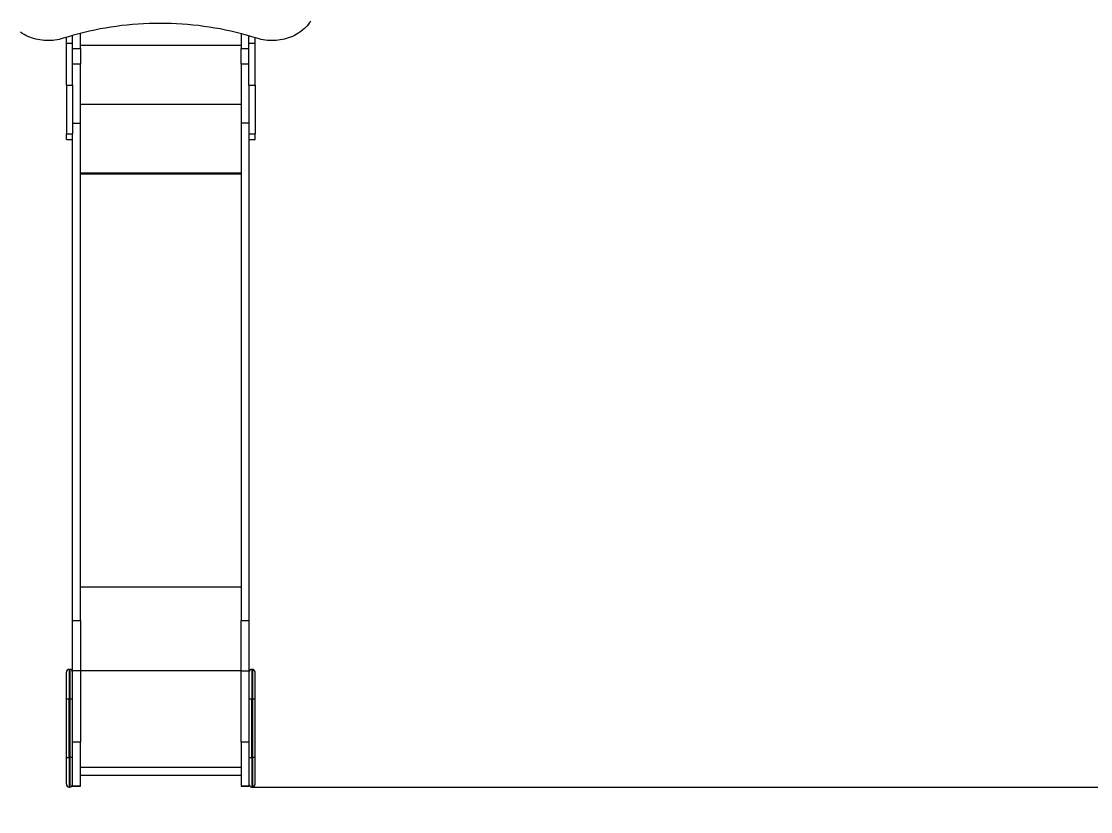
# Model space of a CAD drawing. Header units: millimetres. Extents: x -5586 to 6141, y -6299 to 6900.
# Drawn here: x -613 to 3023, y -3323 to -634 of the extents above; entities that cross this region are included whole.
import ezdxf

# ---------------------------------------------------------------- set-up
doc = ezdxf.new("R2010")
doc.units = ezdxf.units.MM
for name, color, linetype in [('DIKOM_ОБЪЕКТ', 7, 'Continuous'), ('DIKOM_РАЗМЕР_ЗОНА', 7, 'Continuous'), ('DIKOM_РАЗМЕР_ОБЪЕКТА', 7, 'Continuous')]:
    doc.layers.add(name, color=color, linetype=linetype)
doc.styles.add('style1', font='arial.ttf', dxfattribs={"width": 0.8})
doc.dimstyles.new('1-50', dxfattribs={"dimtxt": 300, "dimasz": 200, "dimexe": 100, "dimexo": 0, "dimgap": 100, "dimtad": 1, "dimtxsty": 'style1', "dimcen": 200, "dimclrd": 7, "dimclre": 7, "dimclrt": 7, "dimadec": 1, "dimazin": 2, "dimtfac": 1, "dimtmove": 0, "dimatfit": 2, "dimfxl": 0, "dimlwd": 25, "dimlwe": 18, "dimarcsym": 0})

# ---------------------------------------------------------------- blocks, each defined once
blk = doc.blocks.new('*D10')
at = {"layer": 'Defpoints', "color": 0, "transparency": 16777216}
for p in [(-4111.8, 3.2), (3830.2, 3.2), (3830.2, -4360.6)]:
    blk.add_point(p, dxfattribs=at)
at = {"layer": 'DIKOM_РАЗМЕР_ОБЪЕКТА', "color": 7, "lineweight": 18, "transparency": 16777216}
for p, q in [((-4111.8, 3.2), (-4111.8, -4460.6)), ((3830.2, 3.2), (3830.2, -4460.6))]:
    blk.add_line(p, q, dxfattribs=at)
at = {"layer": 'DIKOM_РАЗМЕР_ОБЪЕКТА', "color": 7, "lineweight": 25, "transparency": 16777216}
blk.add_line((-3911.8, -4360.6), (3630.2, -4360.6), dxfattribs=at)
at = {"layer": 'DIKOM_РАЗМЕР_ОБЪЕКТА', "color": 7, "transparency": 16777216}
for points in [[(-3911.8, -4327.3), (-3911.8, -4394), (-4111.8, -4360.6)], [(3630.2, -4327.3), (3630.2, -4394), (3830.2, -4360.6)]]:
    blk.add_solid(points, dxfattribs=at)
at = {"layer": 'DIKOM_РАЗМЕР_ОБЪЕКТА', "color": 7, "transparency": 16777216, "insert": (-132, -4107.4), "char_height": 300, "attachment_point": 5, "style": 'style1'}
blk.add_mtext('8000', dxfattribs=at)
blk = doc.blocks.new('*D11')
at = {"layer": 'Defpoints', "color": 0, "transparency": 16777216}
for p in [(3404.2, 5400.3), (172.9, -3239), (4643.4, -3239)]:
    blk.add_point(p, dxfattribs=at)
at = {"layer": 'DIKOM_РАЗМЕР_ОБЪЕКТА', "color": 7, "lineweight": 18, "transparency": 16777216}
for p, q in [((3404.2, 5400.3), (4743.4, 5400.3)), ((172.9, -3239), (4743.4, -3239))]:
    blk.add_line(p, q, dxfattribs=at)
at = {"layer": 'DIKOM_РАЗМЕР_ОБЪЕКТА', "color": 7, "lineweight": 25, "transparency": 16777216}
blk.add_line((4643.4, 5200.3), (4643.4, -3039), dxfattribs=at)
at = {"layer": 'DIKOM_РАЗМЕР_ОБЪЕКТА', "color": 7, "transparency": 16777216}
for points in [[(4610.1, 5200.3), (4676.7, 5200.3), (4643.4, 5400.3)], [(4610.1, -3039), (4676.7, -3039), (4643.4, -3239)]]:
    blk.add_solid(points, dxfattribs=at)
at = {"layer": 'DIKOM_РАЗМЕР_ОБЪЕКТА', "color": 7, "transparency": 16777216, "insert": (4390.2, 1623.5), "char_height": 300, "attachment_point": 5, "rotation": 90, "style": 'style1'}
blk.add_mtext('8700', dxfattribs=at)
blk = doc.blocks.new('*D12')
at = {"layer": 'Defpoints', "color": 0, "transparency": 16777216}
for p in [(2508.4, 6900.3), (86.4, -5236.5), (6041.4, -5236.5)]:
    blk.add_point(p, dxfattribs=at)
at = {"layer": 'DIKOM_РАЗМЕР_ЗОНА', "color": 7, "lineweight": 18, "transparency": 16777216}
for p, q in [((2508.4, 6900.3), (6141.4, 6900.3)), ((86.4, -5236.5), (6141.4, -5236.5))]:
    blk.add_line(p, q, dxfattribs=at)
at = {"layer": 'DIKOM_РАЗМЕР_ЗОНА', "color": 7, "lineweight": 25, "transparency": 16777216}
blk.add_line((6041.4, 6700.3), (6041.4, -5036.5), dxfattribs=at)
at = {"layer": 'DIKOM_РАЗМЕР_ЗОНА', "color": 7, "transparency": 16777216}
for points in [[(6008.1, 6700.3), (6074.7, 6700.3), (6041.4, 6900.3)], [(6008.1, -5036.5), (6074.7, -5036.5), (6041.4, -5236.5)]]:
    blk.add_solid(points, dxfattribs=at)
at = {"layer": 'DIKOM_РАЗМЕР_ЗОНА', "color": 7, "transparency": 16777216, "insert": (5788.2, 1525.5), "char_height": 300, "attachment_point": 5, "rotation": 90, "style": 'style1'}
blk.add_mtext('12200', dxfattribs=at)
blk = doc.blocks.new('*D13')
at = {"layer": 'Defpoints', "color": 0, "transparency": 16777216}
for p in [(-5585.6, -148.5), (5332.6, -2578.3), (5332.6, -6199)]:
    blk.add_point(p, dxfattribs=at)
at = {"layer": 'DIKOM_РАЗМЕР_ЗОНА', "color": 7, "lineweight": 18, "transparency": 16777216}
for p, q in [((-5585.6, -148.5), (-5585.6, -6299)), ((5332.6, -2578.3), (5332.6, -6299))]:
    blk.add_line(p, q, dxfattribs=at)
at = {"layer": 'DIKOM_РАЗМЕР_ЗОНА', "color": 7, "lineweight": 25, "transparency": 16777216}
blk.add_line((-5385.6, -6199), (5132.6, -6199), dxfattribs=at)
at = {"layer": 'DIKOM_РАЗМЕР_ЗОНА', "color": 7, "transparency": 16777216}
for points in [[(-5385.6, -6165.6), (-5385.6, -6232.3), (-5585.6, -6199)], [(5132.6, -6165.6), (5132.6, -6232.3), (5332.6, -6199)]]:
    blk.add_solid(points, dxfattribs=at)
at = {"layer": 'DIKOM_РАЗМЕР_ЗОНА', "color": 7, "transparency": 16777216, "insert": (160.9, -5945.8), "char_height": 300, "attachment_point": 5, "style": 'style1'}
blk.add_mtext('11000', dxfattribs=at)

msp = doc.modelspace()

# ---------------------------------------------------------------- linework, layer by layer
at = {"layer": 'DIKOM_ОБЪЕКТ', "color": 7, "linetype": 'Continuous', "lineweight": 15}
for p, q in [((-459.58, -708.148), (-459.58, -688.464)), ((-438.58, -708.148), (-438.58, -682.274)), ((-411.58, -727.005), (-411.58, -674.997)), ((134.42, -676.149), (134.42, -727.005)), ((161.42, -708.148), (161.42, -683.551)), ((182.42, -708.148), (182.42, -689.842)), ((-459.58, -708.148), (-438.58, -708.148)), ((-459.58, -850.901), (-459.58, -708.148)), ((-438.58, -850.901), (-438.58, -708.148)), ((-438.58, -727.005), (-411.58, -727.005)), ((134.42, -716.798), (-411.58, -716.798)), ((-411.58, -727.005), (-411.58, -779.769)), ((134.42, -727.005), (161.42, -727.005)), ((134.42, -779.769), (134.42, -727.005)), ((161.42, -708.148), (182.42, -708.148)), ((161.42, -850.901), (161.42, -708.148)), ((182.42, -850.901), (182.42, -708.148)), ((-411.58, -779.769), (-438.58, -779.769)), ((-411.58, -980.317), (-411.58, -779.769)), ((161.42, -779.769), (134.42, -779.769)), ((134.42, -779.769), (134.42, -980.317)), ((-459.58, -850.901), (-438.58, -850.901)), ((-459.58, -850.901), (-459.58, -1017.054)), ((-438.58, -850.901), (-438.58, -1017.054)), ((161.42, -850.901), (182.42, -850.901)), ((161.42, -850.901), (161.42, -1017.054)), ((182.42, -850.901), (182.42, -1017.054)), ((134.42, -917.346), (-411.58, -917.346)), ((-438.58, -980.317), (-411.58, -980.317)), ((-411.58, -2672.061), (-411.58, -980.317)), ((161.42, -980.317), (134.42, -980.317)), ((134.42, -980.317), (134.42, -2672.061)), ((-459.58, -1017.054), (-438.58, -1017.054)), ((-459.58, -1035.918), (-459.58, -1017.054)), ((-438.58, -2672.061), (-438.58, -1017.054)), ((161.42, -1017.054), (161.42, -2672.061)), ((161.42, -1017.054), (182.42, -1017.054)), ((182.42, -1035.918), (182.42, -1017.054)), ((-459.58, -1035.918), (-438.58, -1035.918)), ((161.42, -1035.918), (182.42, -1035.918)), ((-411.58, -1149.29), (134.42, -1149.29)), ((-411.58, -1150.571), (134.42, -1150.571)), ((134.42, -1154.331), (-411.58, -1154.331)), ((-411.58, -2557.472), (134.42, -2557.472)), ((-438.58, -2672.061), (-411.58, -2672.061)), ((-438.58, -2843.96), (-438.58, -2672.061)), ((-411.58, -2672.061), (-411.58, -2843.96)), ((134.42, -2672.061), (161.42, -2672.061)), ((134.42, -2843.96), (134.42, -2672.061)), ((161.42, -2672.061), (161.42, -2843.96)), ((-448.08, -2838.971), (-450.08, -2838.971)), ((-450.08, -2838.971), (-450.08, -2938.967)), ((-448.08, -2838.971), (-448.08, -2938.967)), ((-411.58, -2843.96), (-438.58, -2843.96)), ((-438.58, -3086.508), (-438.58, -2843.96)), ((-411.58, -2843.96), (-411.58, -3086.508)), ((134.42, -2843.969), (-411.58, -2843.969)), ((134.42, -2843.96), (161.42, -2843.96)), ((134.42, -3086.508), (134.42, -2843.96)), ((161.42, -2843.96), (161.42, -3086.508)), ((172.92, -2838.971), (170.92, -2838.971)), ((170.92, -2838.971), (170.92, -2938.967)), ((172.92, -2838.971), (172.92, -2938.967)), ((-459.58, -3138.967), (-459.58, -2938.967)), ((-450.08, -3138.966), (-450.08, -2938.967)), ((-450.08, -2938.967), (-448.08, -2938.967)), ((-448.08, -2938.967), (-448.08, -3138.966)), ((170.92, -3138.966), (170.92, -2938.967)), ((170.92, -2938.967), (172.92, -2938.967)), ((172.92, -2938.967), (172.92, -3138.966)), ((182.42, -3138.967), (182.42, -2938.967)), ((-411.58, -3086.508), (-438.58, -3086.508)), ((-438.58, -3236.515), (-438.58, -3086.508)), ((-411.58, -3236.515), (-411.58, -3086.508)), ((161.42, -3086.508), (134.42, -3086.508)), ((134.42, -3086.508), (134.42, -3236.515)), ((161.42, -3086.508), (161.42, -3236.515)), ((-448.08, -3138.966), (-450.08, -3138.966)), ((-450.08, -3138.966), (-450.08, -3238.971)), ((-448.08, -3138.966), (-448.08, -3238.971)), ((172.92, -3138.966), (170.92, -3138.966)), ((170.92, -3138.966), (170.92, -3238.971)), ((172.92, -3138.966), (172.92, -3238.971)), ((-411.58, -3171.517), (134.42, -3171.517)), ((-411.58, -3198.519), (134.42, -3198.519)), ((-450.08, -3238.971), (-448.08, -3238.971)), ((-438.58, -3236.515), (-411.58, -3236.515)), ((-438.58, -3236.518), (-438.58, -3236.515)), ((-411.58, -3236.518), (-438.58, -3236.518)), ((-411.58, -3236.518), (-411.58, -3236.515)), ((134.42, -3236.515), (161.42, -3236.515)), ((134.42, -3236.515), (134.42, -3236.518)), ((161.42, -3236.518), (134.42, -3236.518)), ((161.42, -3236.515), (161.42, -3236.518)), ((170.92, -3238.971), (172.92, -3238.971))]:
    msp.add_line(p, q, dxfattribs=at)
at = {"layer": 'DIKOM_ОБЪЕКТ', "color": 7, "linetype": 'Continuous', "lineweight": 15, "flags": 128}
for points in [[(188.681, -691.809), (171.074, -686.384), (153.349, -681.258), (135.511, -676.433), (117.568, -671.911), (99.527, -667.692), (81.393, -663.78), (63.175, -660.175), (44.879, -656.879), (26.512, -653.893), (8.082, -651.219), (-10.406, -648.856), (-28.943, -646.807), (-47.523, -645.072), (-66.138, -643.651), (-84.782, -642.546), (-103.447, -641.756), (-122.127, -641.282), (-140.814, -641.124), (-159.5, -641.282), (-178.18, -641.756), (-196.845, -642.546), (-215.489, -643.651), (-234.104, -645.072), (-252.684, -646.807), (-271.221, -648.856), (-289.709, -651.219), (-308.14, -653.893), (-326.506, -656.879), (-344.802, -660.175), (-363.02, -663.78), (-381.154, -667.692), (-399.195, -671.911), (-417.138, -676.433), (-434.976, -681.258), (-452.701, -686.384), (-470.308, -691.809)], [(371.405, -633.028), (367.692, -638.487), (363.677, -643.783), (359.368, -648.903), (354.776, -653.835), (349.911, -658.567), (344.787, -663.088), (339.413, -667.387), (333.804, -671.455), (327.973, -675.28), (321.933, -678.855), (315.699, -682.171), (309.286, -685.219), (302.709, -687.993), (295.984, -690.486), (289.126, -692.693), (282.152, -694.606), (275.079, -696.224), (267.923, -697.54), (260.701, -698.553), (253.432, -699.26), (246.13, -699.659), (238.816, -699.749), (231.504, -699.53), (224.214, -699.003), (216.962, -698.168), (209.766, -697.029), (202.642, -695.587), (195.608, -693.845), (188.681, -691.809)], [(-470.308, -691.809), (-477.235, -693.845), (-484.269, -695.587), (-491.393, -697.029), (-498.589, -698.168), (-505.841, -699.003), (-513.131, -699.53), (-520.443, -699.749), (-527.758, -699.659), (-535.059, -699.26), (-542.329, -698.553), (-549.55, -697.54), (-556.706, -696.224), (-563.779, -694.606), (-570.753, -692.693), (-577.611, -690.486), (-584.336, -687.993), (-590.913, -685.219), (-597.327, -682.171), (-603.56, -678.855), (-609.6, -675.28), (-615.431, -671.455)], [(-459.58, -2938.967), (-459.397, -2938.967), (-458.857, -2938.967), (-457.979, -2938.967), (-456.797, -2938.967), (-455.358, -2938.967), (-453.715, -2938.967), (-451.933, -2938.967), (-450.08, -2938.967)], [(-448.08, -2938.967), (-446.226, -2938.967), (-444.444, -2938.967), (-442.802, -2938.967), (-441.362, -2938.967), (-440.181, -2938.967), (-439.303, -2938.967), (-438.762, -2938.967), (-438.58, -2938.967)], [(161.42, -2938.967), (161.603, -2938.967), (162.143, -2938.967), (163.021, -2938.967), (164.203, -2938.967), (165.642, -2938.967), (167.285, -2938.967), (169.067, -2938.967), (170.92, -2938.967)], [(172.92, -2938.967), (174.774, -2938.967), (176.556, -2938.967), (178.198, -2938.967), (179.638, -2938.967), (180.819, -2938.967), (181.697, -2938.967), (182.238, -2938.967), (182.42, -2938.967)], [(-459.58, -3138.967), (-459.397, -3138.967), (-458.857, -3138.967), (-457.979, -3138.967), (-456.797, -3138.967), (-455.358, -3138.967), (-453.715, -3138.967), (-451.933, -3138.967), (-450.08, -3138.966)], [(-438.58, -3138.967), (-438.762, -3138.967), (-439.303, -3138.967), (-440.181, -3138.967), (-441.362, -3138.967), (-442.802, -3138.967), (-444.444, -3138.967), (-446.226, -3138.967), (-448.08, -3138.966)], [(161.42, -3138.967), (161.603, -3138.967), (162.143, -3138.967), (163.021, -3138.967), (164.203, -3138.967), (165.642, -3138.967), (167.285, -3138.967), (169.067, -3138.967), (170.92, -3138.966)], [(182.42, -3138.967), (182.238, -3138.967), (181.697, -3138.967), (180.819, -3138.967), (179.638, -3138.967), (178.198, -3138.967), (176.556, -3138.967), (174.774, -3138.967), (172.92, -3138.966)]]:
    msp.add_lwpolyline(points, dxfattribs=at)
at = {"layer": 'DIKOM_ОБЪЕКТ', "color": 7, "linetype": 'Continuous', "lineweight": 15}
for centre, start, end in [((-450.08, -2848.471), 90, 180), ((-448.08, -2848.471), 0, 90), ((170.92, -2848.471), 90, 180), ((172.92, -2848.471), 0, 90), ((-450.08, -3229.471), 180, 270), ((-448.08, -3229.471), 270, 0), ((170.92, -3229.471), 180, 270), ((172.92, -3229.471), 270, 0)]:
    msp.add_arc(centre, 9.5, start, end, dxfattribs=at)
for points, knots in [([(-459.58, -2938.967), (-459.58, -2936.207), (-459.58, -2930.687), (-459.58, -2922.349), (-459.58, -2913.956), (-459.58, -2905.543), (-459.58, -2897.288), (-459.58, -2889.331), (-459.58, -2881.812), (-459.58, -2874.861), (-459.58, -2868.594), (-459.58, -2863.106), (-459.58, -2858.464), (-459.58, -2854.709), (-459.58, -2851.844), (-459.58, -2849.884), (-459.58, -2848.689), (-459.58, -2848.544), (-459.58, -2848.471)], [0, 0, 0, 0, 0.05825111, 0.11650188, 0.17747502, 0.23999481, 0.30381261, 0.36863667, 0.43415086, 0.50001477, 0.56587955, 0.63139367, 0.69621808, 0.76003456, 0.82255565, 0.88352927, 0.94177685, 1, 1, 1, 1]), ([(182.42, -2938.967), (182.42, -2936.207), (182.42, -2930.687), (182.42, -2922.349), (182.42, -2913.956), (182.42, -2905.543), (182.42, -2897.288), (182.42, -2889.331), (182.42, -2881.812), (182.42, -2874.861), (182.42, -2868.594), (182.42, -2863.106), (182.42, -2858.464), (182.42, -2854.709), (182.42, -2851.844), (182.42, -2849.884), (182.42, -2848.688), (182.42, -2848.544), (182.42, -2848.471)], [0, 0, 0, 0, 0.05824941, 0.11649846, 0.17746981, 0.23998777, 0.3038037, 0.36862586, 0.43413812, 0.5000001, 0.56586296, 0.63137515, 0.69619766, 0.76001227, 0.82253152, 0.88350335, 0.94174922, 1, 1, 1, 1]), ([(-459.58, -3229.471), (-459.58, -3229.398), (-459.58, -3229.253), (-459.58, -3228.056), (-459.58, -3226.096), (-459.58, -3223.23), (-459.58, -3219.474), (-459.58, -3214.832), (-459.58, -3209.343), (-459.58, -3203.076), (-459.58, -3196.124), (-459.58, -3188.604), (-459.58, -3180.647), (-459.58, -3172.392), (-459.58, -3163.979), (-459.58, -3155.586), (-459.58, -3147.247), (-459.58, -3141.727), (-459.58, -3138.967)], [0, 0, 0, 0, 0.05824862, 0.11649689, 0.17746829, 0.23998683, 0.30380205, 0.36862498, 0.43413779, 0.49999983, 0.56586155, 0.63137497, 0.69619754, 0.76001109, 0.82253066, 0.88350235, 0.9417491, 1, 1, 1, 1]), ([(182.42, -3229.471), (182.42, -3229.398), (182.42, -3229.253), (182.42, -3228.056), (182.42, -3226.096), (182.42, -3223.23), (182.42, -3219.474), (182.42, -3214.832), (182.42, -3209.343), (182.42, -3203.076), (182.42, -3196.124), (182.42, -3188.604), (182.42, -3180.647), (182.42, -3172.392), (182.42, -3163.979), (182.42, -3155.586), (182.42, -3147.247), (182.42, -3141.727), (182.42, -3138.967)], [0, 0, 0, 0, 0.05824862, 0.11649689, 0.17746829, 0.23998683, 0.30380205, 0.36862498, 0.43413779, 0.49999983, 0.56586155, 0.63137497, 0.69619754, 0.76001109, 0.82253066, 0.88350235, 0.9417491, 1, 1, 1, 1])]:
    msp.add_open_spline(points, degree=3, knots=knots, dxfattribs=at)

# ---------------------------------------------------------------- dimensions: what is measured, and where the dimension line sits
at = {"layer": 'DIKOM_РАЗМЕР_ЗОНА'}
dim = msp.add_linear_dim(base=(6041.413, -5236.518), p1=(2508.413, 6900.261), p2=(86.413, -5236.518), angle=90, text='12200', dimstyle='1-50', dxfattribs=at)
dim.commit()
dim.dimension.update_dxf_attribs({"geometry": '*D12', "text_midpoint": (6041.413, 1525.529), "dimtype": 160})
dim = msp.add_linear_dim(base=(5332.576, -6198.971), p1=(-5585.587, -148.471), p2=(5332.576, -2578.283), text='11000', dimstyle='1-50', dxfattribs=at)
dim.commit()
dim.dimension.update_dxf_attribs({"geometry": '*D13', "text_midpoint": (160.913, -6198.971), "dimtype": 160})
at = {"layer": 'DIKOM_РАЗМЕР_ОБЪЕКТА'}
dim = msp.add_linear_dim(base=(4643.413, -3238.971), p1=(3404.186, 5400.261), p2=(172.92, -3238.971), angle=90, text='8700', dimstyle='1-50', dxfattribs=at)
dim.commit()
dim.dimension.update_dxf_attribs({"geometry": '*D11', "text_midpoint": (4643.413, 1623.529), "dimtype": 160})
dim = msp.add_linear_dim(base=(3830.205, -4360.621), p1=(-4111.828, 3.171), p2=(3830.205, 3.167), text='8000', dimstyle='1-50', dxfattribs=at)
dim.commit()
dim.dimension.update_dxf_attribs({"geometry": '*D10', "text_midpoint": (-131.995, -4360.621), "dimtype": 160})

doc.saveas('drawing.dxf')
